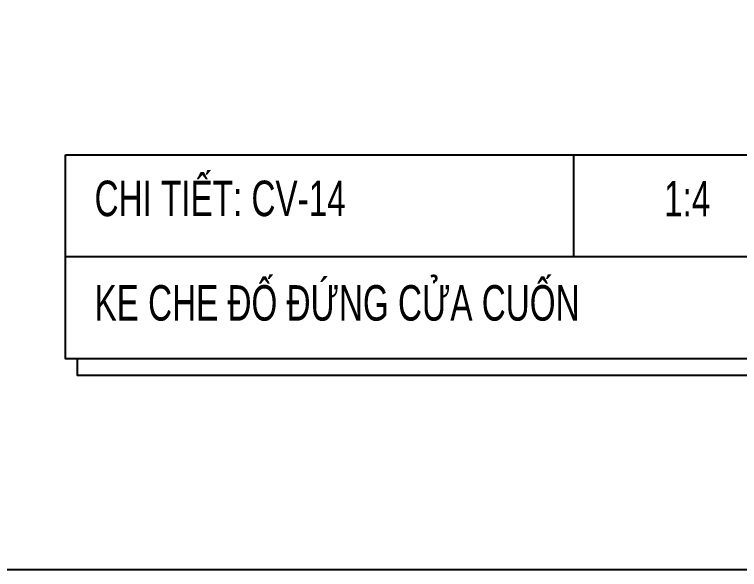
# Model space of a CAD drawing. Header units: inches. Extents: x 315041 to 662841, y -45540 to -35018.
# Drawn here: x 332729.1 to 332790.4, y -38110.2 to -38063.3 of the extents above; entities that cross this region are included whole.
import ezdxf

# ---------------------------------------------------------------- set-up
doc = ezdxf.new("R2010")
doc.units = ezdxf.units.IN
doc.header["$MEASUREMENT"] = 0
doc.layers.add('3', color=3, linetype='Continuous')
doc.layers.add('7', color=7, linetype='Continuous')
doc.styles.add('ST1H', font='vnshxh.shx', dxfattribs={"width": 0.7})

# ---------------------------------------------------------------- blocks, each defined once
blk = doc.blocks.new('A$C75D82031')
at = {"layer": '7', "color": 147, "linetype": 'Continuous'}
blk.add_lwpolyline([(12.331, 57.61), (581.669, 57.61), (581.669, 409.19), (12.331, 409.19)], close=True, dxfattribs=at)

msp = doc.modelspace()

# ---------------------------------------------------------------- linework, layer by layer
at = {"color": 9}
msp.add_line((332776.3262, -38075.1589), (332776.3262, -38083.7835), dxfattribs=at)

# ---------------------------------------------------------------- block references
at = {"color": 1}
msp.add_blockref('A$C75D82031', (332579.4423, -38167.8214), dxfattribs=at)

# ---------------------------------------------------------------- next in the draw order: texts
at = {"layer": '3', "insert": (332735.8513, -38078.8733), "char_height": 3, "attachment_point": 4, "style": 'ST1H', "bg_fill": 2}
msp.add_mtext('\\A1;CHI TIÕT: CV-14', dxfattribs=at)

# ---------------------------------------------------------------- next in the draw order: linework, layer by layer
at = {"color": 9}
for points in [[(332733.3817, -38075.1589), (332798.9613, -38075.1589), (332798.9613, -38092.4081), (332733.3817, -38092.4081)], [(332733.3817, -38075.1589), (332798.9613, -38075.1589), (332798.9613, -38083.7835), (332733.3817, -38083.7835)]]:
    msp.add_lwpolyline(points, close=True, dxfattribs=at)
msp.add_lwpolyline([(332798.9613, -38076.5795), (332799.984, -38076.5795), (332799.984, -38093.8286), (332734.4044, -38093.8286), (332734.4044, -38092.4081)], dxfattribs=at)

# ---------------------------------------------------------------- next in the draw order: texts
at = {"layer": '3', "char_height": 3, "attachment_point": 4, "style": 'ST1H', "bg_fill": 2}
for s, insert in [('\\A1;1:4', (332783.9854, -38078.8733)), ('\\A1;KE CHE §è §øNG CöA CUèN', (332735.8513, -38087.703))]:
    msp.add_mtext(s, dxfattribs=dict(at, insert=insert))

doc.saveas('drawing.dxf')
